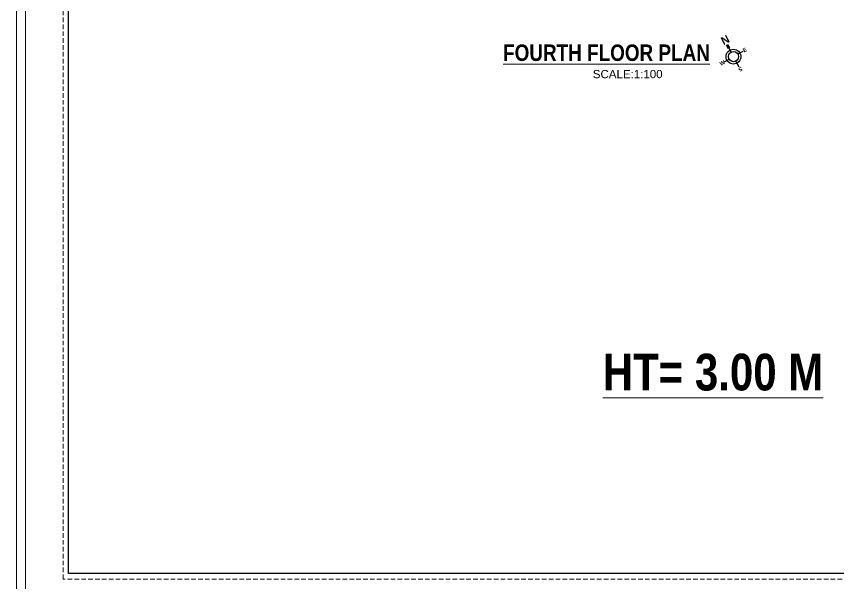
# Model space of a CAD drawing. Header units: feet. Extents: x 1354 to 2117, y 994 to 1430.
# Drawn here: x 1964.01 to 2008.86, y 1320.74 to 1351.68 of the extents above; entities that cross this region are included whole.
import ezdxf
from ezdxf.enums import TextEntityAlignment as Align

# ---------------------------------------------------------------- set-up
doc = ezdxf.new("R2010")
doc.units = ezdxf.units.FT
doc.linetypes.add('HIDDEN', pattern=[0.375, 0.25, -0.125])
for name, color, linetype, lineweight in [('H', 253, 'Continuous', 5), ('tex', 7, 'Continuous', 15), ('wall', 7, 'Continuous', 30)]:
    doc.layers.add(name, color=color, linetype=linetype, lineweight=lineweight)
doc.styles.get("Standard").update_dxf_attribs({"font": 'arial.ttf'})
doc.styles.add('TECHNICBOLD', font='teb_____.pfb', dxfattribs={"height": 0.03})

msp = doc.modelspace()

# ---------------------------------------------------------------- linework, layer by layer
at = {"color": 7, "lineweight": 20}
for points in [[(1964.0133, 1388.8852), (2049.7845, 1388.8852), (2049.7845, 1308.746), (1964.0133, 1308.746)], [(1964.5133, 1388.3852), (2049.2845, 1388.3852), (2049.2845, 1309.246), (1964.5133, 1309.246)]]:
    msp.add_lwpolyline(points, close=True, dxfattribs=at)
at = {"layer": 'H', "linetype": 'HIDDEN'}
msp.add_lwpolyline([(1966.5584, 1386.3911), (2048.0535, 1386.3911), (2048.0535, 1320.9906), (1966.5584, 1320.9906)], close=True, dxfattribs=at)
at = {"layer": 'wall'}
for p, q in [((2002.8468, 1349.9166), (2002.7433, 1350.1095)), ((2002.9965, 1349.7299), (2002.7817, 1350.1301)), ((2002.9237, 1349.9579), (2002.8202, 1350.1508)), ((2003.6412, 1349.7611), (2003.3721, 1349.6167)), ((2002.6141, 1349.2099), (2002.8833, 1349.3544)), ((2003.4366, 1348.9098), (2003.2588, 1349.2411))]:
    msp.add_line(p, q, dxfattribs=at)
msp.add_lwpolyline([(1966.8584, 1386.0911), (2047.7535, 1386.0911), (2047.7535, 1321.2906), (1966.8584, 1321.2906)], close=True, dxfattribs=at)
for radius in [0.4048, 0.2774]:
    msp.add_circle((2003.1277, 1349.4855), radius, dxfattribs=at)

# ---------------------------------------------------------------- texts
at = {"style": 'TECHNICBOLD'}
for s, height, rotation, p in [('N', 0.4368, 28.22088, (2002.7781, 1350.2041)), ('E', 0.2184, 28.22088, (2003.7993, 1349.7516)), ('W', 0.2184, 28.22088, (2002.574, 1349.0453)), ('S', 0.2184, 208.22088, (2003.4605, 1348.8922))]:
    msp.add_text(s, height=height, rotation=rotation, dxfattribs=at).set_placement(p, align=Align.CENTER)
at = {"layer": 'tex', "ltscale": 0.05, "attachment_point": 1}
for s, insert, char_height, width in [('{\\fSwis721 Cn BT|b1|i0|c0|p34;\\LFOURTH FLOOR PLAN}', (1990.5596, 1350.1496), 0.9, 16.592959), ('{\\fSwis721 Cn BT|b1|i0|c0|p34;\\W4.07166; }{\\fSwis721 Cn BT|b1|i0|c0|p34;\\LHT= 3.00 M}', (1993.4007, 1333.2794), 2, 18.497896)]:
    msp.add_mtext(s, dxfattribs=dict(at, insert=insert, char_height=char_height, width=width))
at = {"layer": 'tex', "insert": (1999.2618, 1348.3034), "char_height": 0.45, "width": 0.406244, "attachment_point": 9}
msp.add_mtext('{\\fArial|b0|i0|c0|p34;\\W9.41348; }SCALE:1:100', dxfattribs=at)

doc.saveas('drawing.dxf')
